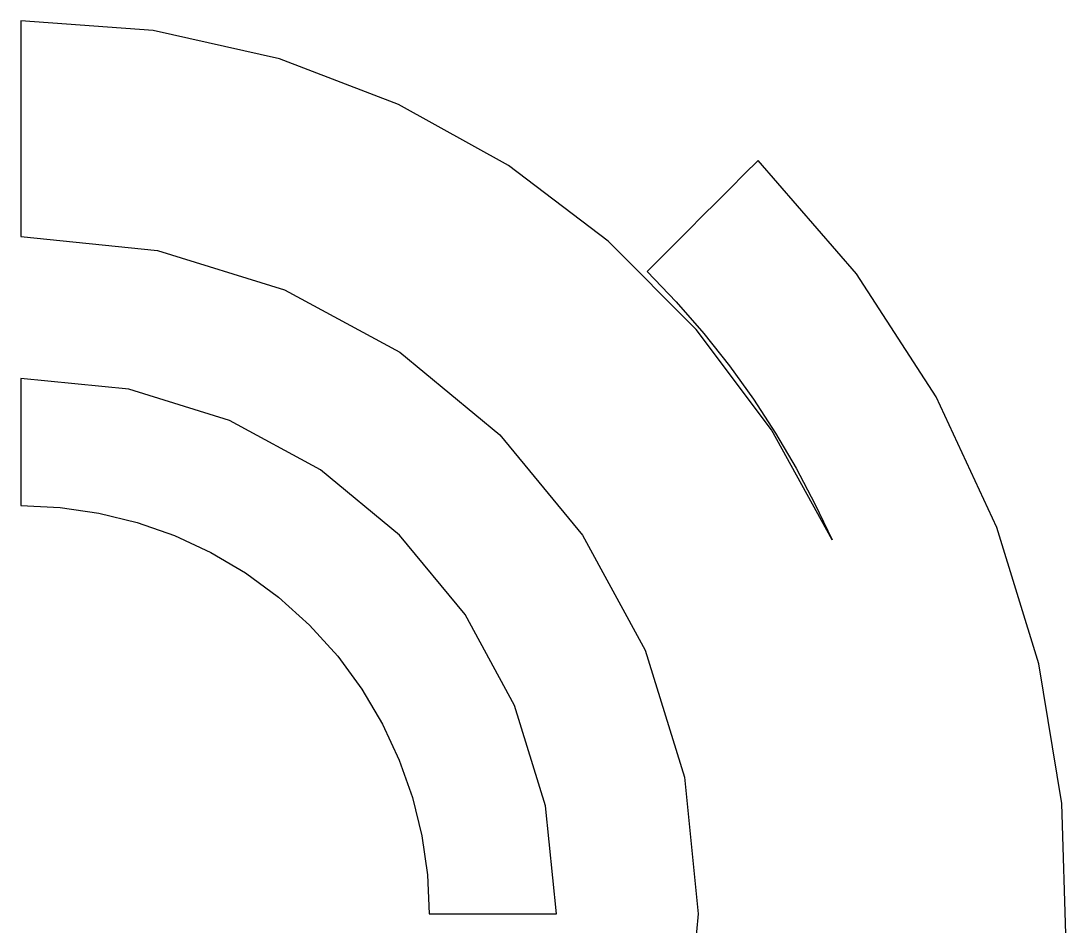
# Model space of a CAD drawing. Extents: x 0 to 101, y 6 to 122.
# Drawn here: x 51.91 to 96.63, y 57.06 to 95.8 of the extents above; entities that cross this region are included whole.
import ezdxf

# ---------------------------------------------------------------- set-up
doc = ezdxf.new("R2010")
doc.units = 0

msp = doc.modelspace()

# ---------------------------------------------------------------- linework, layer by layer
at = {"layer": 'Layer 1', "color": 4}
for p, q in [((51.911249, 95.799278), (51.911249, 94.645033)), ((57.572745, 95.382436), (51.911249, 95.799278)), ((62.97506, 94.171747), (57.572745, 95.382436)), ((51.911249, 94.645033), (51.911249, 93.490788)), ((68.058726, 92.226966), (62.97506, 94.171747)), ((51.911249, 93.490788), (51.911249, 92.336544)), ((51.911249, 92.336544), (51.911249, 91.182299)), ((72.764268, 89.607848), (68.058726, 92.226966)), ((51.911249, 91.182299), (51.911249, 90.028054)), ((51.911249, 90.028054), (51.911249, 88.873809)), ((77.032215, 86.374147), (72.764268, 89.607848)), ((83.449582, 89.828514), (82.856475, 89.234304)), ((87.663369, 84.97575), (83.449582, 89.828514)), ((82.856475, 89.234304), (82.263365, 88.640094)), ((51.911249, 88.873809), (51.911249, 87.719564)), ((82.263365, 88.640094), (81.670258, 88.045884)), ((51.911249, 87.719564), (51.911249, 86.565319)), ((81.670258, 88.045884), (81.077151, 87.451674)), ((81.077151, 87.451674), (80.484044, 86.857464)), ((80.484044, 86.857464), (79.890935, 86.263254)), ((51.911249, 86.565319), (57.752377, 85.976676)), ((80.803097, 82.585618), (77.032215, 86.374147)), ((57.752377, 85.976676), (63.192588, 84.288359)), ((79.890935, 86.263254), (79.297828, 85.669044)), ((79.297828, 85.669044), (78.704721, 85.074833)), ((78.704721, 85.074833), (79.949995, 83.770349)), ((91.069859, 79.709324), (87.663369, 84.97575)), ((63.192588, 84.288359), (68.115407, 81.616783)), ((79.949995, 83.770349), (81.121711, 82.42287)), ((84.017436, 78.302017), (80.803097, 82.585618)), ((81.121711, 82.42287), (82.220019, 81.035038)), ((68.115407, 81.616783), (72.404355, 78.078367)), ((82.220019, 81.035038), (83.245072, 79.609497)), ((56.529438, 80.032176), (51.911383, 80.497606)), ((51.911383, 80.497606), (51.911383, 79.817027)), ((51.911383, 79.817027), (51.911383, 79.136448)), ((60.830638, 78.697258), (56.529438, 80.032176)), ((83.245072, 79.609497), (84.197019, 78.148889)), ((93.669165, 74.116829), (91.069859, 79.709324)), ((51.911383, 79.136448), (51.911383, 78.455869)), ((64.722855, 76.584916), (60.830638, 78.697258)), ((51.911383, 78.455869), (51.911383, 77.77529)), ((86.615762, 73.583097), (84.017436, 78.302017)), ((72.404355, 78.078367), (75.942962, 73.789526)), ((84.197019, 78.148889), (85.076017, 76.655858)), ((51.911383, 77.77529), (51.911383, 77.094711)), ((51.911383, 77.094711), (51.911383, 76.414132)), ((68.113972, 73.787209), (64.722855, 76.584916)), ((85.076017, 76.655858), (85.882213, 75.133046)), ((51.911383, 76.414132), (51.911383, 75.733553)), ((51.911383, 75.733553), (51.911383, 75.052974)), ((85.882213, 75.133046), (86.615762, 73.583097)), ((51.911383, 75.052974), (53.585658, 74.972842)), ((53.585658, 74.972842), (55.247444, 74.732701)), ((55.247444, 74.732701), (56.884387, 74.332611)), ((56.884387, 74.332611), (58.484127, 73.772638)), ((70.911867, 70.396202), (68.113972, 73.787209)), ((75.942962, 73.789526), (78.614746, 68.866679)), ((95.461406, 68.285848), (93.669165, 74.116829)), ((58.484127, 73.772638), (60.034311, 73.052844)), ((60.034311, 73.052844), (61.522585, 72.17329)), ((61.522585, 72.17329), (62.936588, 71.134041)), ((62.936588, 71.134041), (64.263967, 69.935158)), ((73.024419, 66.503954), (70.911867, 70.396202)), ((64.263967, 69.935158), (65.462729, 68.608742)), ((78.614746, 68.866679), (80.30323, 63.426238)), ((65.462729, 68.608742), (66.501653, 67.195347)), ((96.4467, 62.303987), (95.461406, 68.285848)), ((66.501653, 67.195347), (67.380745, 65.70739)), ((74.359505, 62.202528), (73.024419, 66.503954)), ((67.380745, 65.70739), (68.100002, 64.157296)), ((68.100002, 64.157296), (68.659423, 62.557485)), ((80.30323, 63.426238), (80.891943, 57.584625)), ((68.659423, 62.557485), (69.05901, 60.920382)), ((74.825005, 57.583987), (74.359505, 62.202528)), ((96.625166, 56.25883), (96.4467, 62.303987)), ((69.05901, 60.920382), (69.298761, 59.258409)), ((69.298761, 59.258409), (69.37868, 57.583987)), ((69.37868, 57.583987), (70.059471, 57.583987)), ((70.059471, 57.583987), (70.740262, 57.583987)), ((70.740262, 57.583987), (71.421052, 57.583987)), ((71.421052, 57.583987), (72.101843, 57.583987)), ((72.101843, 57.583987), (72.782633, 57.583987)), ((72.782633, 57.583987), (73.463424, 57.583987)), ((73.463424, 57.583987), (74.144214, 57.583987)), ((74.144214, 57.583987), (74.825005, 57.583987)), ((80.891943, 57.584625), (80.30323, 51.742955))]:
    msp.add_line(p, q, dxfattribs=at)

doc.saveas('drawing.dxf')
